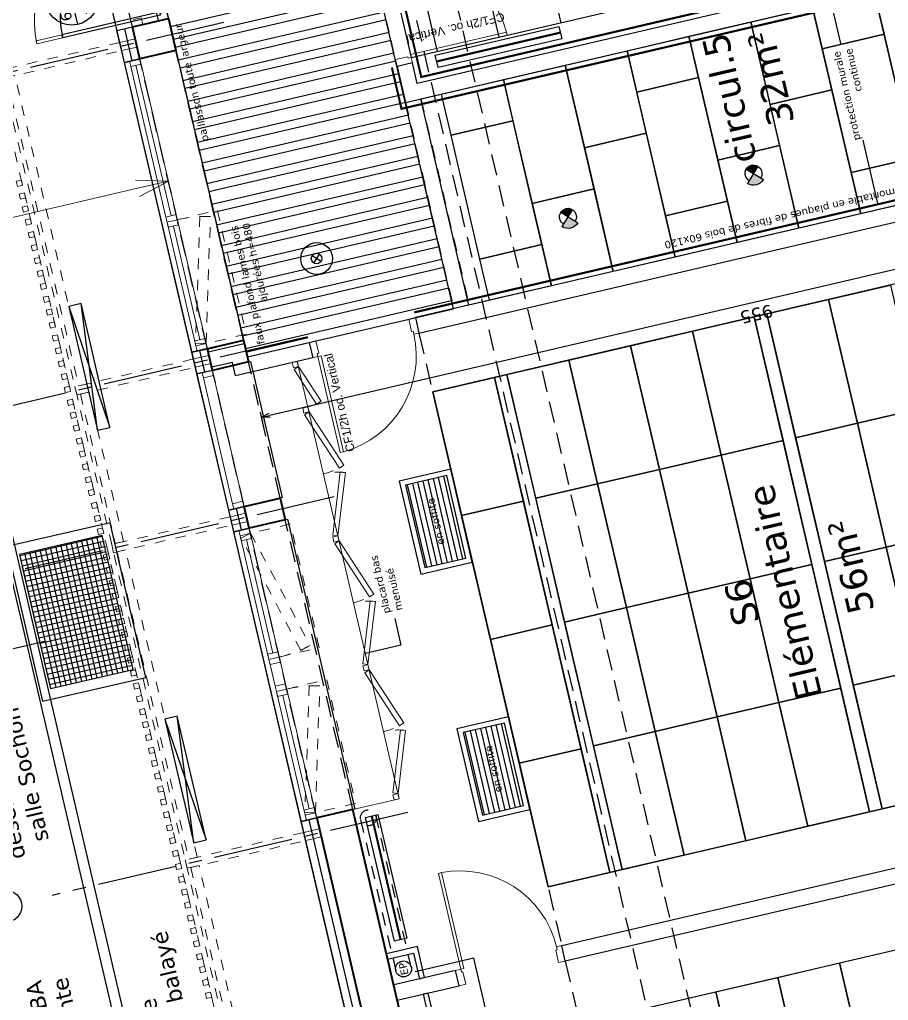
# Model space of a CAD drawing. Header units: metres. Extents: x 595893 to 596105, y 139631 to 139768.
# Drawn here: x 596064.83 to 596073.03, y 139698.04 to 139707.3 of the extents above; entities that cross this region are included whole.
import ezdxf
from ezdxf.enums import TextEntityAlignment as Align

# ---------------------------------------------------------------- set-up
doc = ezdxf.new("R2010")
doc.units = ezdxf.units.M
doc.header["$MEASUREMENT"] = 0
doc.header["$PDMODE"] = 3
doc.header["$PDSIZE"] = 0.1
for name, pattern in [('01', [0.15, 0.1, -0.05]), ('02', [0.28, 0.2, -0.08]), ('ACAD_ISO12W100', [21, 12, -3, 0, -3, 0, -3]), ('AXES2', [1.125, 0.75, -0.125, 0.125, -0.125]), ('CACHE2', [0.1875, 0.125, -0.0625]), ('CACHEx2', [0.75, 0.5, -0.25])]:
    doc.linetypes.add(name, pattern=pattern)
for name, color, linetype in [('00-AXE-0.00', 14, 'AXES2'), ('01-CLOISON-0.25', 3, 'Continuous'), ('01-DOUBLAGE-0.0x', 6, 'Continuous'), ('01-ISOL-0.08', 43, 'ISOLATION'), ('01-SANITAIRE-0.15', 44, 'Continuous'), ('02-VU-CACHE-01-0.10', 133, '01'), ('05-COT-ALTIM-0.20', 42, 'Continuous'), ('06-COT-50&100-0.20', 2, 'Continuous'), ('06-TXT-DETAILS-DIVERS-02.20', 2, 'Continuous'), ('06-TXT-DIVERS-0.20', 70, 'Continuous'), ('06-TXT-ETIQUETTES SURFACES', 210, 'Continuous'), ('07-CHAUFFAGE-0.13', 210, 'Continuous'), ('07-CTA-0.13', 163, 'Continuous'), ('07-ECLAIRAGE-0.13', 31, 'Continuous'), ('07-PLAFONDS-0.13', 5, 'Continuous'), ('07-REVETEMENTS-INTER-0.10', 10, 'Continuous'), ('08-VU-0.08', 56, 'Continuous'), ('08-VU-0.13', 44, 'Continuous')]:
    doc.layers.add(name, color=color, linetype=linetype)
doc.layers.add('01-BETON-0.40', color=4, linetype='Continuous', lineweight=40)
doc.layers.add('01-MEN-CP-0.15', color=2, linetype='Continuous', lineweight=18)
doc.layers.add('10-DEMOL-GO-0.25', color=1, linetype='Continuous', plot=False)
doc.styles.add('COT', font='verdana.ttf')
doc.styles.add('détail 100', font='verdana.ttf', dxfattribs={"height": 0.1})
doc.styles.add('locaux 100', font='verdana.ttf', dxfattribs={"height": 0.22})
doc.styles.add('locaux 20', font='verdana.ttf', dxfattribs={"height": 0.07})
doc.styles.get("Standard").update_dxf_attribs({"font": 'arial.ttf'})
doc.linetypes.add('ISOLATION', pattern='A,0.0001,-0.1,[134,ltypeshp.shx,S=0.1,R=0,X=-0.1,Y=0],-0.2,[134,ltypeshp.shx,S=0.1,R=180,X=0.1,Y=0],-0.1', length=0.4001)
doc.dimstyles.new('COT50', dxfattribs={"dimtxt": 0.12, "dimasz": 0.08, "dimexe": 0.05, "dimexo": 0, "dimgap": 0.05, "dimtad": 1, "dimdec": 0, "dimlfac": 100, "dimzin": 0, "dimdsep": 46, "dimtxsty": 'COT', "dimblk": 'OPEN30', "dimcen": 0.04, "dimdle": 0.05, "dimclrd": 256, "dimclre": 256, "dimclrt": 6, "dimadec": 0, "dimazin": 0, "dimtm": 1e-09, "dimtfac": 1, "dimtdec": 0, "dimtmove": 1, "dimatfit": 0, "dimldrblk": 'OPEN30', "dimfxl": 0.05, "dimfxlon": 1, "dimtolj": 1, "dimtzin": 0, "dimlwd": -1, "dimlwe": -1, "dimarcsym": 0})

# ---------------------------------------------------------------- blocks, each defined once
blk = doc.blocks.new('P180')
for points in [[(-1.85, 0.915), (-1.85, 0), (-1.88, 0), (-1.88, 0.915)], [(-0.08, 0.915), (-0.08, 0), (-0.05, 0), (-0.05, 0.915)], [(0, 0), (0, -0.1), (-0.065, -0.1), (-0.065, -0.03), (-0.05, -0.03), (-0.05, 0)]]:
    blk.add_lwpolyline(points, close=True)
at = {"linetype": 'Continuous'}
blk.add_lwpolyline([(-1.93, 0), (-1.93, -0.1), (-1.865, -0.1), (-1.865, -0.03), (-1.88, -0.03), (-1.88, 0)], close=True, dxfattribs=at)
for centre, start, end in [((-1.88, 0), 0, 90), ((-0.05, 0), 90, 180)]:
    blk.add_arc(centre, 0.915, start, end)
at = {"linetype": 'Continuous', "text_generation_flag": 6}
blk.add_attdef('TEXTE', (-0.1883, 0.5982), '', height=0.08, rotation=90, dxfattribs=at)
blk = doc.blocks.new('_Open30')
at = {"color": 0, "linetype": 'ByBlock', "lineweight": -2}
for p, q in [((-1, 0.268), (0, 0)), ((0, 0), (-1, -0.268)), ((0, 0), (-1, 0))]:
    blk.add_line(p, q, dxfattribs=at)
blk = doc.blocks.new('*D54')
at = {"layer": '06-COT-50&100-0.20', "transparency": 16777216}
for p, q in [((596076.3339, 139705.6934), (596067.1891, 139703.5617)), ((596076.4005, 139705.7602), (596076.4232, 139705.6628)), ((596067.0998, 139703.5923), (596067.1225, 139703.4949))]:
    blk.add_line(p, q, dxfattribs=at)
at = {"layer": 'Defpoints', "color": 0, "transparency": 16777216}
for p in [(596076.3127, 139706.1367), (596067.012, 139703.9687), (596067.1111, 139703.5436)]:
    blk.add_point(p, dxfattribs=at)
at = {"layer": '06-COT-50&100-0.20', "transparency": 16777216, "xscale": 0.08, "yscale": 0.08, "zscale": 0.08}
for p, rotation in [((596076.4118, 139705.7115), 13.12127038304243), ((596067.1111, 139703.5436), 193.1212703830424)]:
    blk.add_blockref('_Open30', p, dxfattribs=dict(at, rotation=rotation))
at = {"layer": '06-COT-50&100-0.20', "color": 6, "transparency": 16777216, "insert": (596071.787, 139704.518), "char_height": 0.12, "attachment_point": 5, "rotation": 193.12127, "style": 'COT'}
blk.add_mtext('\\A1;955', dxfattribs=at)
blk = doc.blocks.new('P90-15')
at = {"linetype": 'Continuous'}
for points in [[(-0.05, 0.9295), (-0.05, 0), (-0.08, 0), (-0.08, 0.9295)], [(-0.965, -0.03), (-0.965, -0.15), (-1.03, -0.15), (-1.03, 0), (-0.98, 0), (-0.98, -0.03)], [(0, 0), (0, -0.15), (-0.065, -0.15), (-0.065, -0.03), (-0.05, -0.03), (-0.05, 0)]]:
    blk.add_lwpolyline(points, close=True, dxfattribs=at)
blk.add_arc((-0.0434, -0.0064), 0.9366, 92.23877, 179.60621, dxfattribs=at)
at = {"linetype": 'Continuous', "text_generation_flag": 6}
blk.add_attdef('TEXTE', text='', height=0.08, rotation=270, dxfattribs=at).set_placement((-0.1051, 0.3894), align=Align.CENTER)
blk = doc.blocks.new('fen120')
at = {"layer": '01-MEN-CP-0.15'}
blk.add_line((1.2, 0.05), (0.1, 0.05), dxfattribs=at)
for points in [[(0.05, 0.1), (0, 0.1), (0, 0), (0.05, 0)], [(1.25, 0.1), (0.05, 0.1), (0.05, 0), (1.25, 0)], [(0.1, 0.1), (0.05, 0.1), (0.05, 0), (0.1, 0)], [(1.25, 0.1), (1.2, 0.1), (1.2, 0), (1.25, 0)], [(1.3, 0.1), (1.25, 0.1), (1.25, 0), (1.3, 0)]]:
    blk.add_lwpolyline(points, close=True, dxfattribs=at)
at = {"layer": '01-MEN-CP-0.15', "linetype": '01'}
blk.add_lwpolyline([(1.235, -0.214), (0.0759, 0.0966), (0.05, 0), (1.2091, -0.3106)], close=True, dxfattribs=at)
blk.add_lwpolyline([(1.25, 0), (1.25, -0.3882), (0.05, -0.3882), (0.05, 0)], dxfattribs=at)
blk.add_arc((0.05, 0), 1.2, 345, 0, dxfattribs=at)
blk = doc.blocks.new('LuminaireSuspendu')
for p, q in [((-0.0354, 0.0354), (0.0354, -0.0354)), ((-0.0354, -0.0354), (0.0354, 0.0354))]:
    blk.add_line(p, q)
for radius in [0.15, 0.05]:
    blk.add_circle((0, 0), radius)
blk = doc.blocks.new('diffuseur40x80')
at = {"layer": '07-CTA-0.13'}
h = blk.add_hatch(dxfattribs=at)
h.set_pattern_fill('_USER', color=256, scale=0.05, pattern_type=0)
h.set_pattern_definition([(0, (0, 0), (0, 0.05), [])])
h.paths.add_polyline_path([(-0.05, 0.05), (-0.05, 0.45), (-0.85, 0.45), (-0.85, 0.05)])
for points in [[(0, 0), (0, 0.5), (-0.9, 0.5), (-0.9, 0)], [(-0.05, 0.05), (-0.05, 0.45), (-0.85, 0.45), (-0.85, 0.05)]]:
    blk.add_lwpolyline(points, close=True, dxfattribs=at)
blk = doc.blocks.new('Spot-directionnel')
h = blk.add_hatch(color=256)
h.dxf.hatch_style = 1
h.paths.add_polyline_path([(-0.0566, 0.0566, 0.414214), (-0.0566, -0.0566), (0, 0)])
h = blk.add_hatch(color=256)
h.dxf.hatch_style = 1
h.paths.add_polyline_path([(0.0778, 0.0778), (0, 0), (0.0778, -0.0778, 0.414214)])
for p, q in [((-0.0566, -0.0566), (0.0778, 0.0778)), ((-0.0566, 0.0566), (0.0778, -0.0778))]:
    blk.add_line(p, q)
for radius, start, end in [(0.08, 45, 315), (0.11, 315, 45)]:
    blk.add_arc((0, 0), radius, start, end)
blk = doc.blocks.new('*D119')
at = {"layer": '06-TXT-DETAILS-DIVERS-02.20', "transparency": 16777216}
for p, q in [((596066.2433, 139705.725), (596066.2206, 139705.8224)), ((596056.4385, 139703.4395), (596056.4158, 139703.5369))]:
    blk.add_line(p, q, dxfattribs=at)
at = {"layer": '06-TXT-DETAILS-DIVERS-02.20', "lineweight": 5, "transparency": 16777216}
blk.add_line((596065.9397, 139705.7056), (596056.7193, 139703.5563), dxfattribs=at)
at = {"layer": 'Defpoints', "color": 0, "transparency": 16777216}
for p in [(596056.4271, 139703.4882), (596056.5569, 139702.9316), (596067.6337, 139699.76)]:
    blk.add_point(p, dxfattribs=at)
at = {"layer": '06-TXT-DETAILS-DIVERS-02.20', "lineweight": 5, "transparency": 16777216, "xscale": 0.3, "yscale": 0.3, "zscale": 0.3}
for p, rotation in [((596066.2319, 139705.7737), 13.12127038304243), ((596056.4271, 139703.4882), 193.1212703830424)]:
    blk.add_blockref('_Open30', p, dxfattribs=dict(at, rotation=rotation))
at = {"layer": '06-TXT-DETAILS-DIVERS-02.20', "color": 6, "transparency": 16777216, "insert": (596061.3601, 139704.4999), "char_height": 0.12, "attachment_point": 5, "rotation": 193.12127, "style": 'COT'}
blk.add_mtext('\\A1;décapage, reprise sol et calage des niveaux', dxfattribs=at)
blk = doc.blocks.new('Niv+Alti-Plan')
blk.add_line((-0.25, 0), (0.25, 0))
blk.add_circle((0, 0), 0.25)
at = {"style": 'détail 100'}
for tag, p in [('ALTI', (0, 0.09)), ('NIVEAU', (0, -0.09))]:
    blk.add_attdef(tag, text='', height=0.1, dxfattribs=at).set_placement(p, align=Align.MIDDLE_CENTER)

msp = doc.modelspace()

# ---------------------------------------------------------------- hatches: boundary and pattern name
at = {"layer": '08-VU-0.08'}
h = msp.add_hatch(dxfattribs=at)
h.set_pattern_fill('_USER', color=256, scale=0.05, double=1, pattern_type=0)
h.set_pattern_definition([(103.12127, (596099.646175, 139670.925615), (-0.04869459, -0.011350643), []), (193.12127, (596099.646175, 139670.925615), (0.011350643, -0.04869459), [])])
h.paths.add_polyline_path([(596065.8986, 139701.1608), (596065.6064, 139702.4275), (596064.8269, 139702.2477), (596065.1191, 139700.981)])

# ---------------------------------------------------------------- linework, layer by layer
at = {"layer": '00-AXE-0.00'}
for p, q in [((596066.7555, 139707.2717), (596063.3956, 139706.4885)), ((596067.4524, 139704.2819), (596064.0925, 139703.4987)), ((596067.7998, 139702.7918), (596064.4398, 139702.0086)), ((596068.4944, 139699.8117), (596065.1345, 139699.0285))]:
    msp.add_line(p, q, dxfattribs=at)
at = {"layer": '00-AXE-0.00', "linetype": 'Continuous'}
msp.add_circle((596064.6963, 139698.9264), 0.15, dxfattribs=at)
at = {"layer": '01-BETON-0.40'}
for points in [[(596065.8925, 139707.2297), (596066.2334, 139707.3092), (596066.3038, 139707.0073), (596065.9629, 139706.9278)], [(596066.6008, 139704.1912), (596066.9417, 139704.2706), (596066.9893, 139704.0661), (596066.6485, 139703.9867)], [(596066.9481, 139702.7011), (596067.289, 139702.7806), (596067.3367, 139702.5761), (596066.9958, 139702.4966)], [(596068.4464, 139696.2734), (596068.7873, 139696.3529), (596067.9746, 139699.8394), (596067.6337, 139699.76)]]:
    msp.add_lwpolyline(points, close=True, dxfattribs=at)
at = {"layer": '01-CLOISON-0.25', "linetype": 'CACHE2'}
for p, q in [((596068.6178, 139706.5507), (596069.0719, 139704.6029)), ((596068.4717, 139706.5166), (596068.9258, 139704.5688))]:
    msp.add_line(p, q, dxfattribs=at)
at = {"layer": '01-CLOISON-0.25'}
for points in [[(596075.9787, 139708.2305), (596075.9707, 139708.2646), (596078.2691, 139708.8004), (596078.2918, 139708.703), (596078.4379, 139708.737), (596078.3811, 139708.9805), (596068.5838, 139706.6968), (596068.5384, 139706.8915), (596068.3923, 139706.8575), (596068.4717, 139706.5166), (596075.8246, 139708.2306), (596075.8326, 139708.1965)], [(596068.5654, 139704.4848), (596068.5995, 139704.3388), (596074.0922, 139705.6191), (596074.0582, 139705.7652)], [(596066.978, 139704.1148), (596067.5623, 139704.251), (596067.5964, 139704.1049), (596066.866, 139703.9347), (596066.8364, 139704.0613), (596066.6417, 139704.0159), (596066.6076, 139704.162), (596066.9485, 139704.2414), (596066.978, 139704.1148)], [(596075.4407, 139699.8342), (596075.4747, 139699.6881), (596069.982, 139698.4078), (596069.9479, 139698.5538)], [(596068.604, 139698.2406), (596068.6527, 139698.2519), (596068.5846, 139698.5441), (596068.2924, 139698.476), (596068.3037, 139698.4273), (596068.5472, 139698.484)], [(596068.3945, 139698.0377), (596068.9789, 139698.1739), (596068.9448, 139698.32), (596068.3605, 139698.1838)], [(596068.4513, 139697.7943), (596068.4626, 139697.7456), (596068.7548, 139697.8137), (596068.6867, 139698.1058), (596068.638, 139698.0945), (596068.6948, 139697.851)]]:
    msp.add_lwpolyline(points, close=True, dxfattribs=at)
at = {"layer": '01-DOUBLAGE-0.0x'}
for points in [[(596065.9629, 139706.9278), (596065.8168, 139706.8938), (596065.7464, 139707.1957), (596065.8925, 139707.2297)], [(596066.6485, 139703.9867), (596066.5024, 139703.9526), (596066.4547, 139704.1571), (596066.6008, 139704.1912)], [(596066.9958, 139702.4966), (596066.8497, 139702.4626), (596066.802, 139702.6671), (596066.9481, 139702.7011)], [(596068.4464, 139696.2734), (596068.3003, 139696.2394), (596067.4876, 139699.7259), (596067.6337, 139699.76)]]:
    msp.add_lwpolyline(points, dxfattribs=at)
at = {"layer": '01-ISOL-0.08', "ltscale": 0.15}
for points in [[(596065.8899, 139706.9108), (596065.8195, 139707.2127)], [(596066.5754, 139703.9696), (596066.5278, 139704.1742)], [(596066.9228, 139702.4796), (596066.8751, 139702.6841)], [(596068.3734, 139696.2564), (596067.5607, 139699.7429)]]:
    msp.add_lwpolyline(points, dxfattribs=at)
at = {"layer": '01-MEN-CP-0.15'}
for p, q in [((596066.257, 139705.4459), (596065.9255, 139706.8678)), ((596068.4128, 139699.9416), (596067.4503, 139704.0709)), ((596067.9746, 139699.8394), (596068.4128, 139699.9416))]:
    msp.add_line(p, q, dxfattribs=at)
at = {"layer": '01-MEN-CP-0.15', "linetype": 'CACHEx2', "ltscale": 0.1}
for p, q in [((596064.9763, 139704.9934), (596065.025, 139705.0048)), ((596065.033, 139704.7499), (596065.0817, 139704.7613)), ((596065.4019, 139703.1675), (596065.4506, 139703.1789)), ((596065.4586, 139702.9241), (596065.5073, 139702.9354)), ((596065.8275, 139701.3416), (596065.8762, 139701.353)), ((596065.8842, 139701.0982), (596065.9329, 139701.1095)), ((596066.0829, 139700.2461), (596066.1316, 139700.2575)), ((596066.2531, 139699.5158), (596066.3018, 139699.5271)), ((596066.4517, 139698.6637), (596066.5004, 139698.675)), ((596066.5085, 139698.4202), (596066.5572, 139698.4316))]:
    msp.add_line(p, q, dxfattribs=at)
for points in [[(596063.2828, 139712.4787), (596071.324, 139677.9818), (596071.3727, 139677.9931), (596063.3315, 139712.4901)], [(596064.6526, 139706.8226), (596064.6707, 139706.7447), (596065.7907, 139707.0058), (596065.7725, 139707.0837)], [(596065.3836, 139703.8407), (596065.4615, 139703.8589), (596064.7827, 139706.7708), (596064.7048, 139706.7526)], [(596064.7947, 139705.7724), (596064.806, 139705.7238), (596064.8547, 139705.7351), (596064.8434, 139705.7838)], [(596064.823, 139705.6507), (596064.8344, 139705.602), (596064.8831, 139705.6134), (596064.8717, 139705.6621)], [(596064.8514, 139705.529), (596064.8628, 139705.4803), (596064.9115, 139705.4917), (596064.9001, 139705.5404)], [(596064.8798, 139705.4073), (596064.8911, 139705.3586), (596064.9398, 139705.3699), (596064.9285, 139705.4186)], [(596064.9082, 139705.2856), (596064.9195, 139705.2369), (596064.9682, 139705.2482), (596064.9569, 139705.2969)], [(596064.9365, 139705.1638), (596064.9479, 139705.1152), (596064.9966, 139705.1265), (596064.9852, 139705.1752)], [(596064.9649, 139705.0421), (596064.9763, 139704.9934), (596065.025, 139705.0048), (596065.0136, 139705.0534)], [(596064.9933, 139704.9204), (596065.0046, 139704.8717), (596065.0533, 139704.883), (596065.042, 139704.9317)], [(596065.0217, 139704.7986), (596065.033, 139704.75), (596065.0817, 139704.7613), (596065.0704, 139704.81)], [(596065.05, 139704.6769), (596065.0614, 139704.6282), (596065.1101, 139704.6396), (596065.0987, 139704.6883)], [(596065.0784, 139704.5552), (596065.0898, 139704.5065), (596065.1385, 139704.5179), (596065.1271, 139704.5665)], [(596065.1068, 139704.4335), (596065.1181, 139704.3848), (596065.1668, 139704.3961), (596065.1555, 139704.4448)], [(596065.1352, 139704.3117), (596065.1465, 139704.2631), (596065.1952, 139704.2744), (596065.1839, 139704.3231)], [(596065.1635, 139704.19), (596065.1749, 139704.1413), (596065.2236, 139704.1527), (596065.2122, 139704.2014)], [(596065.1919, 139704.0683), (596065.2033, 139704.0196), (596065.252, 139704.031), (596065.2406, 139704.0796)], [(596065.3495, 139703.8328), (596065.3677, 139703.7548), (596066.4876, 139704.0159), (596066.4695, 139704.0938)], [(596065.2203, 139703.9466), (596065.2316, 139703.8979), (596065.2803, 139703.9092), (596065.269, 139703.9579)], [(596065.2487, 139703.8248), (596065.26, 139703.7762), (596065.3087, 139703.7875), (596065.2974, 139703.8362)], [(596065.7309, 139702.3506), (596065.8088, 139702.3688), (596065.4797, 139703.781), (596065.4017, 139703.7628)], [(596065.277, 139703.7031), (596065.2884, 139703.6545), (596065.3371, 139703.6658), (596065.3257, 139703.7145)], [(596065.3054, 139703.5814), (596065.3168, 139703.5327), (596065.3655, 139703.5441), (596065.3541, 139703.5927)], [(596065.3338, 139703.4597), (596065.3451, 139703.411), (596065.3938, 139703.4223), (596065.3825, 139703.471)], [(596065.3622, 139703.338), (596065.3735, 139703.2893), (596065.4222, 139703.3006), (596065.4108, 139703.3493)], [(596065.3905, 139703.2162), (596065.4019, 139703.1675), (596065.4506, 139703.1789), (596065.4392, 139703.2276)], [(596065.4189, 139703.0945), (596065.4303, 139703.0458), (596065.4789, 139703.0572), (596065.4676, 139703.1058)], [(596065.4473, 139702.9728), (596065.4586, 139702.9241), (596065.5073, 139702.9354), (596065.496, 139702.9841)], [(596065.4757, 139702.851), (596065.487, 139702.8024), (596065.5357, 139702.8137), (596065.5244, 139702.8624)], [(596065.504, 139702.7293), (596065.5154, 139702.6806), (596065.5641, 139702.692), (596065.5527, 139702.7407)], [(596065.5324, 139702.6076), (596065.5437, 139702.5589), (596065.5924, 139702.5703), (596065.5811, 139702.6189)], [(596065.6968, 139702.3427), (596065.715, 139702.2648), (596066.835, 139702.5259), (596066.8168, 139702.6038)], [(596065.5608, 139702.4859), (596065.5721, 139702.4372), (596065.6208, 139702.4485), (596065.6095, 139702.4972)], [(596065.5891, 139702.3641), (596065.6005, 139702.3155), (596065.6492, 139702.3268), (596065.6378, 139702.3755)], [(596066.4256, 139699.3705), (596066.5035, 139699.3887), (596065.827, 139702.2909), (596065.7491, 139702.2727)], [(596065.6175, 139702.2424), (596065.6289, 139702.1937), (596065.6776, 139702.2051), (596065.6662, 139702.2538)], [(596065.6459, 139702.1207), (596065.6572, 139702.072), (596065.7059, 139702.0834), (596065.6946, 139702.132)], [(596065.6743, 139701.999), (596065.6856, 139701.9503), (596065.7343, 139701.9616), (596065.723, 139702.0103)], [(596065.7026, 139701.8772), (596065.714, 139701.8286), (596065.7627, 139701.8399), (596065.7513, 139701.8886)], [(596065.731, 139701.7555), (596065.7424, 139701.7068), (596065.7911, 139701.7182), (596065.7797, 139701.7669)], [(596065.7594, 139701.6338), (596065.7707, 139701.5851), (596065.8194, 139701.5965), (596065.8081, 139701.6451)], [(596065.7878, 139701.5121), (596065.7991, 139701.4634), (596065.8478, 139701.4748), (596065.8365, 139701.5234)], [(596065.8161, 139701.3903), (596065.8275, 139701.3417), (596065.8762, 139701.353), (596065.8648, 139701.4017)], [(596065.8445, 139701.2686), (596065.8559, 139701.2199), (596065.9046, 139701.2313), (596065.8932, 139701.28)], [(596065.8729, 139701.1469), (596065.8842, 139701.0982), (596065.9329, 139701.1096), (596065.9216, 139701.1582)], [(596065.9013, 139701.0251), (596065.9126, 139700.9765), (596065.9613, 139700.9878), (596065.95, 139701.0365)], [(596065.9296, 139700.9034), (596065.941, 139700.8548), (596065.9897, 139700.8661), (596065.9783, 139700.9148)], [(596065.958, 139700.7817), (596065.9694, 139700.733), (596066.0181, 139700.7444), (596066.0067, 139700.7931)], [(596065.9864, 139700.66), (596065.9977, 139700.6113), (596066.0464, 139700.6227), (596066.0351, 139700.6713)], [(596066.0148, 139700.5383), (596066.0261, 139700.4896), (596066.0748, 139700.5009), (596066.0635, 139700.5496)], [(596066.0431, 139700.4165), (596066.0545, 139700.3679), (596066.1032, 139700.3792), (596066.0918, 139700.4279)], [(596066.0715, 139700.2948), (596066.0829, 139700.2461), (596066.1315, 139700.2575), (596066.1202, 139700.3062)], [(596066.0715, 139700.2948), (596066.0829, 139700.2461), (596066.1315, 139700.2575), (596066.1202, 139700.3062)], [(596066.0999, 139700.1731), (596066.1112, 139700.1244), (596066.1599, 139700.1357), (596066.1486, 139700.1844)], [(596066.0999, 139700.1731), (596066.1112, 139700.1244), (596066.1599, 139700.1358), (596066.1486, 139700.1844)], [(596066.1283, 139700.0514), (596066.1396, 139700.0027), (596066.1883, 139700.014), (596066.177, 139700.0627)], [(596066.1283, 139700.0514), (596066.1396, 139700.0027), (596066.1883, 139700.014), (596066.1769, 139700.0627)], [(596066.1566, 139699.9296), (596066.168, 139699.881), (596066.2167, 139699.8923), (596066.2053, 139699.941)], [(596066.1566, 139699.9296), (596066.168, 139699.881), (596066.2167, 139699.8923), (596066.2053, 139699.941)], [(596066.185, 139699.8079), (596066.1963, 139699.7592), (596066.245, 139699.7706), (596066.2337, 139699.8193)], [(596066.185, 139699.8079), (596066.1964, 139699.7592), (596066.245, 139699.7706), (596066.2337, 139699.8192)], [(596066.2134, 139699.6862), (596066.2247, 139699.6375), (596066.2734, 139699.6489), (596066.2621, 139699.6975)], [(596066.2134, 139699.6862), (596066.2247, 139699.6375), (596066.2734, 139699.6489), (596066.2621, 139699.6975)], [(596066.3915, 139699.3626), (596066.4096, 139699.2847), (596067.5296, 139699.5457), (596067.5115, 139699.6237)], [(596066.2417, 139699.5645), (596066.2531, 139699.5158), (596066.3018, 139699.5271), (596066.2904, 139699.5758)], [(596066.2417, 139699.5645), (596066.2531, 139699.5158), (596066.3018, 139699.5271), (596066.2904, 139699.5758)], [(596066.2701, 139699.4427), (596066.2815, 139699.394), (596066.3302, 139699.4054), (596066.3188, 139699.4541)], [(596066.2701, 139699.4427), (596066.2815, 139699.394), (596066.3302, 139699.4054), (596066.3188, 139699.4541)], [(596066.2985, 139699.321), (596066.3098, 139699.2723), (596066.3585, 139699.2837), (596066.3472, 139699.3324)], [(596067.1736, 139696.1616), (596067.2515, 139696.1797), (596066.5216, 139699.3108), (596066.4437, 139699.2926)], [(596066.3269, 139699.1993), (596066.3382, 139699.1506), (596066.3869, 139699.162), (596066.3756, 139699.2106)], [(596066.3552, 139699.0776), (596066.3666, 139699.0289), (596066.4153, 139699.0402), (596066.4039, 139699.0889)], [(596066.3836, 139698.9558), (596066.395, 139698.9072), (596066.4437, 139698.9185), (596066.4323, 139698.9672)], [(596066.412, 139698.8341), (596066.4233, 139698.7854), (596066.472, 139698.7968), (596066.4607, 139698.8455)], [(596066.4404, 139698.7124), (596066.4517, 139698.6637), (596066.5004, 139698.6751), (596066.4891, 139698.7237)], [(596066.4687, 139698.5906), (596066.4801, 139698.542), (596066.5288, 139698.5533), (596066.5174, 139698.602)], [(596066.4971, 139698.4689), (596066.5085, 139698.4202), (596066.5572, 139698.4316), (596066.5458, 139698.4803)], [(596066.5255, 139698.3472), (596066.5368, 139698.2985), (596066.5855, 139698.3099), (596066.5742, 139698.3585)], [(596066.5539, 139698.2255), (596066.5652, 139698.1768), (596066.6139, 139698.1881), (596066.6026, 139698.2368)], [(596066.5822, 139698.1038), (596066.5936, 139698.0551), (596066.6423, 139698.0664), (596066.6309, 139698.1151)]]:
    msp.add_lwpolyline(points, close=True, dxfattribs=at)
at = {"layer": '01-MEN-CP-0.15'}
for points in [[(596065.7725, 139707.0837), (596065.7907, 139707.0058), (596065.9368, 139707.0398), (596065.9186, 139707.1177)], [(596065.8655, 139706.9052), (596065.8768, 139706.8565), (596065.9742, 139706.8792), (596065.9629, 139706.9279)], [(596065.8768, 139706.8565), (596066.2083, 139705.4345), (596066.3057, 139705.4572), (596065.9742, 139706.8792)], [(596066.4695, 139704.0938), (596066.4876, 139704.0159), (596066.6337, 139704.05), (596066.6156, 139704.1279)], [(596067.4129, 139704.0108), (596067.4616, 139704.0222), (596067.4503, 139704.0709), (596067.4016, 139704.0595)], [(596066.5624, 139703.9153), (596066.5511, 139703.964), (596066.6485, 139703.9867), (596066.6598, 139703.938)], [(596066.8394, 139702.7271), (596066.5624, 139703.9153), (596066.6598, 139703.938), (596066.9368, 139702.7498)], [(596067.6329, 139703.6682), (596067.6747, 139703.6956), (596067.4616, 139704.0222), (596067.4198, 139703.9949)], [(596067.5128, 139703.5823), (596067.5615, 139703.5937), (596067.5502, 139703.6424), (596067.5015, 139703.631)], [(596067.8475, 139703.0638), (596067.8894, 139703.0912), (596067.5615, 139703.5937), (596067.5196, 139703.5664)], [(596067.8562, 139703.0267), (596067.9058, 139703.0207), (596067.8339, 139702.425), (596067.7843, 139702.431)], [(596066.8394, 139702.7271), (596066.8507, 139702.6784), (596066.9481, 139702.7011), (596066.9368, 139702.7498)], [(596066.8168, 139702.6038), (596066.835, 139702.5259), (596066.981, 139702.5599), (596066.9629, 139702.6378)], [(596067.7966, 139702.365), (596067.8453, 139702.3763), (596067.8339, 139702.425), (596067.7852, 139702.4137)], [(596068.1313, 139701.8465), (596068.1731, 139701.8738), (596067.8453, 139702.3763), (596067.8034, 139702.349)], [(596068.1399, 139701.8093), (596068.1896, 139701.8033), (596068.1177, 139701.2076), (596068.0681, 139701.2136)], [(596067.2412, 139701.0033), (596067.1935, 139701.2078), (596067.2909, 139701.2305), (596067.3386, 139701.026)], [(596068.0804, 139701.1476), (596068.1291, 139701.1589), (596068.1177, 139701.2076), (596068.069, 139701.1963)], [(596068.415, 139700.6291), (596068.4569, 139700.6564), (596068.1291, 139701.1589), (596068.0872, 139701.1316)], [(596068.4237, 139700.5919), (596068.4733, 139700.586), (596068.4015, 139699.9903), (596068.3518, 139699.9963)], [(596068.3528, 139699.9789), (596068.4015, 139699.9903), (596068.4128, 139699.9416), (596068.3641, 139699.9302)], [(596067.5115, 139699.6237), (596067.5296, 139699.5457), (596067.6757, 139699.5798), (596067.6575, 139699.6577)]]:
    msp.add_lwpolyline(points, close=True, dxfattribs=at)
at = {"layer": '01-MEN-CP-0.15', "linetype": '01', "ltscale": 0.5}
for centre, radius, start, end in [((596067.4616, 139704.0222), 0.39, 283.12127, 303.12127), ((596067.5615, 139703.5937), 0.6, 283.12127, 303.12127), ((596067.8339, 139702.425), 0.6, 83.12127, 103.12127), ((596067.8453, 139702.3763), 0.6, 283.12127, 303.12127), ((596068.1177, 139701.2076), 0.6, 83.12127, 103.12127), ((596068.1291, 139701.1589), 0.6, 283.12127, 303.12127), ((596068.4015, 139699.9903), 0.6, 83.12127, 103.12127)]:
    msp.add_arc(centre, radius, start, end, dxfattribs=at)
at = {"layer": '01-SANITAIRE-0.15', "linetype": 'CACHE2'}
for p, q in [((596068.5269, 139698.3509), (596068.1943, 139699.7777)), ((596068.0482, 139699.7436), (596068.3808, 139698.3169))]:
    msp.add_line(p, q, dxfattribs=at)
msp.add_circle((596068.1213, 139699.7607), 0.075, dxfattribs=at)
at = {"layer": '01-SANITAIRE-0.15'}
msp.add_circle((596068.4539, 139698.3339), 0.075, dxfattribs=at)
at = {"layer": '02-VU-CACHE-01-0.10', "linetype": '02'}
for p, q in [((596065.8925, 139707.2297), (596065.2365, 139710.0443)), ((596066.9417, 139704.2706), (596066.3038, 139707.0073)), ((596066.6008, 139704.1912), (596065.9629, 139706.9278)), ((596067.289, 139702.7806), (596066.9893, 139704.0661)), ((596066.9481, 139702.7011), (596066.6485, 139703.9867)), ((596067.9746, 139699.8394), (596067.3367, 139702.5761)), ((596067.6337, 139699.76), (596066.9958, 139702.4966))]:
    msp.add_line(p, q, dxfattribs=at)
at = {"layer": '06-TXT-DETAILS-DIVERS-02.20'}
for points in [[(596072.4942, 139707.4514), (596072.5856, 139707.0592)], [(596072.9348, 139705.5609), (596072.7949, 139706.1613)], [(596068.3703, 139701.6418), (596068.429, 139701.3902), (596068.0934, 139701.312)], [(596065.0652, 139701.4256), (596064.3725, 139701.2641), (596064.4781, 139700.8112)], [(596069.2695, 139697.7842), (596069.1174, 139698.4369), (596068.5628, 139698.3076)]]:
    msp.add_lwpolyline(points, dxfattribs=at)
at = {"layer": '07-CHAUFFAGE-0.13'}
for points in [[(596069.9489, 139707.1176), (596068.7802, 139706.8452), (596068.753, 139706.9621), (596069.9216, 139707.2345)], [(596068.3671, 139698.5961), (596068.0947, 139699.7647), (596068.2115, 139699.792), (596068.4839, 139698.6233)]]:
    msp.add_lwpolyline(points, close=True, dxfattribs=at)
at = {"layer": '07-CHAUFFAGE-0.13', "linetype": '01', "const_width": 0.02}
for points in [[(596069.9352, 139707.1761), (596068.7666, 139706.9037)], [(596068.4255, 139698.6097), (596068.1531, 139699.7784)]]:
    msp.add_lwpolyline(points, dxfattribs=at)
at = {"layer": '07-CTA-0.13', "linetype": '02'}
msp.add_lwpolyline([(596075.5443, 139717.4885), (596076.8608, 139711.8409), (596075.6467, 139709.8888), (596069.2646, 139708.4012), (596068.8772, 139707.7782), (596075.4849, 139679.4308), (596075.0954, 139679.34), (596068.45, 139707.8487), (596069.0125, 139708.7531), (596075.3945, 139710.2407), (596076.4336, 139711.9115), (596075.1171, 139717.559)], dxfattribs=at)
at = {"layer": '07-ECLAIRAGE-0.13'}
for p, q in [((596065.2912, 139704.5893), (596065.6805, 139703.4479)), ((596065.5636, 139703.4206), (596065.4081, 139704.6165)), ((596066.1993, 139700.6937), (596066.5886, 139699.5523)), ((596066.4717, 139699.525), (596066.3162, 139700.721))]:
    msp.add_line(p, q, dxfattribs=at)
for points in [[(596065.2912, 139704.5893), (596065.5636, 139703.4206), (596065.6805, 139703.4479), (596065.4081, 139704.6165)], [(596072.8571, 139699.8172), (596071.7674, 139704.4919), (596071.8843, 139704.5192), (596072.9739, 139699.8445)], [(596070.4029, 139699.2452), (596069.3132, 139703.9198), (596069.4301, 139703.9471), (596070.5197, 139699.2724)], [(596066.1993, 139700.6937), (596066.4717, 139699.525), (596066.5886, 139699.5523), (596066.3162, 139700.721)]]:
    msp.add_lwpolyline(points, close=True, dxfattribs=at)
at = {"layer": '07-PLAFONDS-0.13'}
for p, q in [((596069.3943, 139709.6067), (596069.9392, 139707.2694)), ((596068.81, 139709.4705), (596069.3548, 139707.1332)), ((596068.2257, 139709.3343), (596068.7705, 139706.997))]:
    msp.add_line(p, q, dxfattribs=at)
at = {"layer": '07-PLAFONDS-0.13', "linetype": '02'}
for p, q in [((596068.5995, 139704.3388), (596069.9479, 139698.5538)), ((596069.982, 139698.4078), (596071.3463, 139692.5547))]:
    msp.add_line(p, q, dxfattribs=at)
at = {"layer": '07-PLAFONDS-0.13'}
for points in [[(596067.9822, 139709.2776), (596068.527, 139706.9402), (596074.0295, 139708.2228), (596073.4847, 139710.5602)], [(596069.0719, 139704.6029), (596068.6178, 139706.5507), (596075.8246, 139708.2306), (596076.2786, 139706.2828)], [(596066.2788, 139707.1144), (596068.2266, 139707.5684), (596068.1993, 139707.6853), (596066.2515, 139707.2313)], [(596073.4873, 139707.6857), (596073.7597, 139706.5171), (596073.1754, 139706.3809), (596072.9029, 139707.5495)], [(596072.9029, 139707.5495), (596072.9938, 139707.16), (596072.4094, 139707.0238), (596072.3186, 139707.4133)], [(596066.3242, 139706.9196), (596068.272, 139707.3736), (596068.2447, 139707.4905), (596066.2969, 139707.0365)], [(596072.3186, 139707.4133), (596072.5002, 139706.6342), (596071.9159, 139706.498), (596071.7343, 139707.2771)], [(596066.3696, 139706.7248), (596068.3174, 139707.1789), (596068.2901, 139707.2957), (596066.3423, 139706.8417)], [(596071.7343, 139707.2771), (596072.0067, 139706.1084), (596071.4224, 139705.9722), (596071.1499, 139707.1409)], [(596066.415, 139706.5301), (596068.3628, 139706.9841), (596068.3355, 139707.101), (596066.3877, 139706.6469)], [(596071.1499, 139707.1409), (596071.2407, 139706.7513), (596070.6564, 139706.6151), (596070.5656, 139707.0047)], [(596072.9938, 139707.16), (596073.2662, 139705.9913), (596072.6818, 139705.8551), (596072.4094, 139707.0238)], [(596070.5656, 139707.0047), (596070.7472, 139706.2256), (596070.1629, 139706.0894), (596069.9813, 139706.8685)], [(596066.4604, 139706.3353), (596068.4082, 139706.7893), (596068.3809, 139706.9062), (596066.4332, 139706.4521)], [(596069.9813, 139706.8685), (596070.2537, 139705.6998), (596069.6694, 139705.5636), (596069.3969, 139706.7323)], [(596066.5058, 139706.1405), (596068.4536, 139706.5945), (596068.4263, 139706.7114), (596066.4786, 139706.2574)], [(596069.3969, 139706.7323), (596069.4877, 139706.3427), (596068.9034, 139706.2065), (596068.8126, 139706.5961)], [(596071.2407, 139706.7513), (596071.5132, 139705.5827), (596070.9288, 139705.4465), (596070.6564, 139706.6151)], [(596072.5002, 139706.6342), (596072.7726, 139705.4655), (596072.1883, 139705.3293), (596071.9159, 139706.498)], [(596066.5512, 139705.9457), (596068.499, 139706.3998), (596068.4717, 139706.5166), (596066.524, 139706.0626)], [(596069.4877, 139706.3427), (596069.7602, 139705.1741), (596069.1758, 139705.0378), (596068.9034, 139706.2065)], [(596066.5966, 139705.7509), (596068.5444, 139706.205), (596068.5171, 139706.3218), (596066.5694, 139705.8678)], [(596070.7472, 139706.2256), (596071.0196, 139705.0569), (596070.4353, 139704.9207), (596070.1629, 139706.0894)], [(596066.642, 139705.5562), (596068.5898, 139706.0102), (596068.5625, 139706.1271), (596066.6148, 139705.673)], [(596072.0067, 139706.1084), (596072.1883, 139705.3293), (596071.604, 139705.1931), (596071.4224, 139705.9722)], [(596073.2662, 139705.9913), (596073.357, 139705.6017), (596072.7726, 139705.4655), (596072.6818, 139705.8551)], [(596066.6874, 139705.3614), (596068.6352, 139705.8154), (596068.6079, 139705.9323), (596066.6602, 139705.4783)], [(596066.7328, 139705.1666), (596068.6806, 139705.6206), (596068.6534, 139705.7375), (596066.7056, 139705.2835)], [(596070.2537, 139705.6998), (596070.4353, 139704.9207), (596069.851, 139704.7845), (596069.6694, 139705.5636)], [(596066.7782, 139704.9718), (596068.726, 139705.4259), (596068.6988, 139705.5427), (596066.751, 139705.0887)], [(596071.5132, 139705.5827), (596071.604, 139705.1931), (596071.0196, 139705.0569), (596070.9288, 139705.4465)], [(596066.8236, 139704.7771), (596068.7714, 139705.2311), (596068.7442, 139705.3479), (596066.7964, 139704.8939)], [(596076.0125, 139700.5528), (596074.9228, 139705.2274), (596068.7289, 139703.7836), (596069.8185, 139699.109)], [(596066.869, 139704.5823), (596068.8168, 139705.0363), (596068.7896, 139705.1532), (596066.8418, 139704.6991)], [(596069.7602, 139705.1741), (596069.851, 139704.7845), (596069.2666, 139704.6483), (596069.1758, 139705.0378)], [(596066.9144, 139704.3875), (596068.8622, 139704.8415), (596068.835, 139704.9584), (596066.8872, 139704.5044)], [(596066.9598, 139704.1927), (596068.9076, 139704.6467), (596068.8804, 139704.7636), (596066.9326, 139704.3096)], [(596073.053, 139704.7916), (596073.3254, 139703.6229), (596072.741, 139703.4867), (596072.4686, 139704.6554)], [(596072.4686, 139704.6554), (596072.741, 139703.4867), (596072.1567, 139703.3505), (596071.8843, 139704.5192)], [(596071.7674, 139704.4919), (596072.0398, 139703.3232), (596071.4555, 139703.187), (596071.1831, 139704.3557)], [(596071.1831, 139704.3557), (596071.4555, 139703.187), (596070.8712, 139703.0508), (596070.5987, 139704.2195)], [(596070.5987, 139704.2195), (596070.8712, 139703.0508), (596070.2868, 139702.9146), (596070.0144, 139704.0833)], [(596070.0144, 139704.0833), (596070.2868, 139702.9146), (596069.7025, 139702.7784), (596069.4301, 139703.9471)], [(596069.3132, 139703.9198), (596069.5856, 139702.7512), (596069.0013, 139702.615), (596068.7289, 139703.7836)], [(596073.3254, 139703.6229), (596073.5978, 139702.4542), (596073.0135, 139702.318), (596072.741, 139703.4867)], [(596072.741, 139703.4867), (596073.0135, 139702.318), (596072.4291, 139702.1818), (596072.1567, 139703.3505)], [(596072.0398, 139703.3232), (596072.3122, 139702.1546), (596071.7279, 139702.0184), (596071.4555, 139703.187)], [(596071.4555, 139703.187), (596071.7279, 139702.0184), (596071.1436, 139701.8822), (596070.8712, 139703.0508)], [(596070.8712, 139703.0508), (596071.1436, 139701.8822), (596070.5592, 139701.746), (596070.2868, 139702.9146)], [(596070.2868, 139702.9146), (596070.5592, 139701.746), (596069.9749, 139701.6097), (596069.7025, 139702.7784)], [(596069.5856, 139702.7512), (596069.858, 139701.5825), (596069.2737, 139701.4463), (596069.0013, 139702.615)], [(596073.5978, 139702.4542), (596073.8702, 139701.2856), (596073.2859, 139701.1494), (596073.0135, 139702.318)], [(596073.0135, 139702.318), (596073.2859, 139701.1494), (596072.7015, 139701.0131), (596072.4291, 139702.1818)], [(596072.3122, 139702.1546), (596072.5847, 139700.9859), (596072.0003, 139700.8497), (596071.7279, 139702.0184)], [(596071.7279, 139702.0184), (596072.0003, 139700.8497), (596071.416, 139700.7135), (596071.1436, 139701.8822)], [(596071.1436, 139701.8822), (596071.416, 139700.7135), (596070.8317, 139700.5773), (596070.5592, 139701.746)], [(596070.5592, 139701.746), (596070.8317, 139700.5773), (596070.2473, 139700.4411), (596069.9749, 139701.6097)], [(596069.858, 139701.5825), (596070.1305, 139700.4138), (596069.5461, 139700.2776), (596069.2737, 139701.4463)], [(596073.2859, 139701.1494), (596073.5583, 139699.9807), (596072.9739, 139699.8445), (596072.7015, 139701.0131)], [(596072.5847, 139700.9859), (596072.8571, 139699.8172), (596072.2727, 139699.681), (596072.0003, 139700.8497)], [(596072.0003, 139700.8497), (596072.2727, 139699.681), (596071.6884, 139699.5448), (596071.416, 139700.7135)], [(596071.416, 139700.7135), (596071.6884, 139699.5448), (596071.1041, 139699.4086), (596070.8317, 139700.5773)], [(596070.8317, 139700.5773), (596071.1041, 139699.4086), (596070.5197, 139699.2724), (596070.2473, 139700.4411)], [(596070.1305, 139700.4138), (596070.4029, 139699.2452), (596069.8185, 139699.109), (596069.5461, 139700.2776)], [(596070.1193, 139697.8186), (596076.3133, 139699.2624), (596077.3975, 139694.6109), (596071.209, 139693.1439)], [(596073.1579, 139698.5268), (596073.4303, 139697.3582), (596072.846, 139697.222), (596072.5735, 139698.3906)], [(596072.5735, 139698.3906), (596072.846, 139697.222), (596072.2616, 139697.0857), (596071.9892, 139698.2544)], [(596071.9892, 139698.2544), (596072.2616, 139697.0857), (596071.6773, 139696.9495), (596071.4049, 139698.1182)], [(596071.4049, 139698.1182), (596071.6773, 139696.9495), (596071.0929, 139696.8133), (596070.8205, 139697.982)]]:
    msp.add_lwpolyline(points, close=True, dxfattribs=at)
at = {"layer": '07-REVETEMENTS-INTER-0.10', "linetype": '01', "const_width": 0.02}
msp.add_lwpolyline([(596068.0422, 139709.2402), (596068.6211, 139706.7568), (596074.0262, 139708.0167), (596073.4473, 139710.5001)], close=True, dxfattribs=at)
at = {"layer": '07-REVETEMENTS-INTER-0.10', "color": 80, "linetype": 'ACAD_ISO12W100', "ltscale": 0.01, "true_color": 0x3fff00, "const_width": 0.02}
for points in [[(596068.3436, 139706.8461), (596068.4344, 139706.4566), (596075.836, 139708.1819)], [(596068.5541, 139704.5335), (596076.2673, 139706.3315)], [(596066.9666, 139704.1635), (596067.551, 139704.2997)]]:
    msp.add_lwpolyline(points, dxfattribs=at)
at = {"layer": '08-VU-0.08'}
for p, q in [((596068.9258, 139704.5688), (596067.012, 139712.7787)), ((596065.0643, 139712.3247), (596066.978, 139704.1148)), ((596066.978, 139704.1148), (596068.9258, 139704.5688))]:
    msp.add_line(p, q, dxfattribs=at)
for points in [[(596066.0185, 139701.0858), (596065.6814, 139702.5475), (596064.707, 139702.3227), (596065.0441, 139700.8611)], [(596065.8986, 139701.1608), (596065.6064, 139702.4275), (596064.8269, 139702.2477), (596065.1191, 139700.981)]]:
    msp.add_lwpolyline(points, close=True, dxfattribs=at)
at = {"layer": '08-VU-0.13'}
for points in [[(596064.4615, 139712.7079), (596062.37, 139712.2204), (596070.9209, 139675.5368)], [(596064.4842, 139712.6105), (596062.4901, 139712.1457), (596071.0184, 139675.5589)]]:
    msp.add_lwpolyline(points, dxfattribs=at)
for points in [[(596065.8168, 139706.8938), (596066.3038, 139707.0073), (596066.9417, 139704.2706), (596066.4547, 139704.1571)], [(596066.5024, 139703.9526), (596067.0088, 139704.0707), (596067.3085, 139702.7851), (596066.802, 139702.6671)], [(596066.8497, 139702.4626), (596067.3561, 139702.5806), (596067.994, 139699.844), (596067.4876, 139699.7259)]]:
    msp.add_lwpolyline(points, close=True, dxfattribs=at)
at = {"layer": 'Defpoints'}
msp.add_lwpolyline([(596073.0154, 139676.0116), (596064.4615, 139712.7079), (596068.6572, 139713.6859), (596065.8896, 139725.5841), (596052.4448, 139722.4501), (596053.4737, 139717.8198), (596024.845, 139711.2808), (596033.0126, 139674.9638), (596025.2856, 139673.226), (596025.2187, 139673.5235), (596023.1211, 139673.0518), (596025.6005, 139662.0272), (596027.6944, 139662.5153), (596026.4751, 139667.9369), (596033.9774, 139669.6241), (596034.5202, 139667.284)], close=True, dxfattribs=at)

# ---------------------------------------------------------------- block references
at = {"rotation": 103.1212703830424}
for p in [(596068.8991, 139703.0532), (596069.444, 139700.7159)]:
    msp.add_blockref('diffuseur40x80', p, dxfattribs=at)
at = {"layer": '01-MEN-CP-0.15'}
for name, p, rotation in [('P180', (596065.4544, 139709.1093), 103.1212704059356), ('fen120', (596066.6008, 139704.1912), 103.1212703788625), ('fen120', (596067.6337, 139699.76), 103.1212703538498)]:
    msp.add_blockref(name, p, dxfattribs=dict(at, rotation=rotation))
ref = msp.add_blockref('P90-15', (596068.5384, 139706.8915), dxfattribs=dict(at, rotation=283.1212703892962))
ref.add_attrib('TEXTE', 'CF1/2h oc. Vertical', dxfattribs={"layer": '0', "linetype": 'Continuous', "height": 0.08, "rotation": 13.12127, "text_generation_flag": 6}).set_placement((596068.9344, 139707.2593), align=Align.CENTER)
ref = msp.add_blockref('P90-15', (596067.5964, 139704.1049), dxfattribs=dict(at, rotation=193.1212703821077))
ref.add_attrib('TEXTE', 'CF1/2h oc. Vertical', dxfattribs={"layer": '0', "linetype": 'Continuous', "height": 0.08, "rotation": 283.12127, "text_generation_flag": 6}).set_placement((596067.8863, 139703.6907), align=Align.CENTER)
at = {"layer": '01-MEN-CP-0.15', "xscale": -1}
for name, p, rotation in [('fen120', (596066.9958, 139702.4966), 103.1212703888134), ('P90-15', (596068.9448, 139698.32), 13.1212703785909)]:
    msp.add_blockref(name, p, dxfattribs=dict(at, rotation=rotation))
at = {"layer": '05-COT-ALTIM-0.20', "ltscale": 10, "rotation": 103.1212703830424}
msp.add_blockref('Niv+Alti-Plan', (596065.3196, 139707.4962), dxfattribs=at).add_auto_attribs({'ALTI': '60.81', 'NIVEAU': '-0.02'})
at = {"layer": '07-ECLAIRAGE-0.13', "xscale": -1, "rotation": 103.1212703846476}
for p in [(596071.7599, 139705.8456), (596070.0069, 139705.4369)]:
    msp.add_blockref('Spot-directionnel', p, dxfattribs=at)
at = {"layer": '07-ECLAIRAGE-0.13', "rotation": 103.1212703830424}
msp.add_blockref('LuminaireSuspendu', (596067.6322, 139705.0425), dxfattribs=at)
at = {"layer": '10-DEMOL-GO-0.25', "rotation": 103.1212704147125}
msp.add_blockref('P180', (596065.6979, 139709.1661), dxfattribs=at)

# ---------------------------------------------------------------- texts
at = {"layer": '01-SANITAIRE-0.15', "insert": (596068.4539, 139698.3339), "char_height": 0.07, "width": 0.158872, "attachment_point": 5, "rotation": 103.12127, "style": 'locaux 20'}
msp.add_mtext('EP', dxfattribs=at)
at = {"layer": '06-TXT-DETAILS-DIVERS-02.20', "rotation": 103.12127, "style": 'locaux 20'}
for s, insert, char_height, width, attachment_point in [('paillasson toute largeur', (596066.4609, 139706.705), 0.07, 1.719112, 5), ('protection murale\\Pcontinue', (596072.6001, 139707.0112), 0.07, 1.719112, 6), ('placard bas\\Pmenuisé', (596068.3557, 139701.7042), 0.07, 1.15877, 4), ('caillebotis\\Pdésenfumage\\Psalle Sochon', (596064.4939, 139700.7434), 0.15, 3.004042, 6), ('dallage\\Pbéton balayé', (596066.3479, 139697.3503), 0.15, 3.004042, 4), ('bordure BA\\Paffleurante', (596065.3396, 139697.1152), 0.15, 3.004042, 4)]:
    msp.add_mtext(s, dxfattribs=dict(at, insert=insert, char_height=char_height, width=width, attachment_point=attachment_point))
at = {"layer": '06-TXT-DIVERS-0.20', "char_height": 0.25, "width": 2.371479, "attachment_point": 5, "rotation": 103.12127, "style": 'locaux 100'}
for s, insert in [('circul.5', (596071.5326, 139706.5555)), ('S6\\PElémentaire', (596071.8535, 139701.8423))]:
    msp.add_mtext(s, dxfattribs=dict(at, insert=insert))
at = {"layer": '06-TXT-ETIQUETTES SURFACES', "char_height": 0.25, "attachment_point": 5, "rotation": 103.12127, "style": 'locaux 100'}
for s, insert in [('32m²', (596071.9256, 139706.7467)), ('56m²', (596072.6814, 139702.1349))]:
    msp.add_mtext(s, dxfattribs=dict(at, insert=insert))
at = {"layer": '07-CTA-0.13', "char_height": 0.07, "width": 0.743822, "attachment_point": 5, "rotation": 103.12127, "style": 'locaux 20'}
for insert in [(596068.7578, 139702.5582), (596069.3026, 139700.2209)]:
    msp.add_mtext('en soffite ', dxfattribs=dict(at, insert=insert))
at = {"layer": '07-PLAFONDS-0.13', "char_height": 0.07, "style": 'locaux 20'}
for s, insert, width, attachment_point, rotation in [('faux-plafond démontable en plaques de fibres de bois 60x120', (596073.8325, 139705.8566), 6.621422, 4, 193.12127), ('faux plafond lames bois\\Pajourées h=480', (596066.9153, 139705.3661), 1.719112, 6, 103.12127)]:
    msp.add_mtext(s, dxfattribs=dict(at, insert=insert, width=width, attachment_point=attachment_point, rotation=rotation))

# ---------------------------------------------------------------- dimensions: what is measured, and where the dimension line sits
at = {"layer": '06-COT-50&100-0.20'}
dim = msp.add_linear_dim(base=(596067.1111, 139703.5436), p1=(596076.3127, 139706.1367), p2=(596067.012, 139703.9687), angle=193.12127, dimstyle='COT50', dxfattribs=at)
dim.commit()
dim.dimension.update_dxf_attribs({"geometry": '*D54', "text_midpoint": (596071.787, 139704.518)})
at = {"layer": '06-TXT-DETAILS-DIVERS-02.20'}
dim = msp.add_linear_dim(base=(596056.4271, 139703.4882), p1=(596067.6337, 139699.76), p2=(596056.5569, 139702.9316), angle=193.12127, text='décapage, reprise sol et calage des niveaux', dimstyle='COT50', override={"dimasz": 0.3, "dimlwd": 5}, dxfattribs=at)
dim.commit()
dim.dimension.update_dxf_attribs({"geometry": '*D119', "text_midpoint": (596061.3601, 139704.4999)})

doc.saveas('drawing.dxf')
